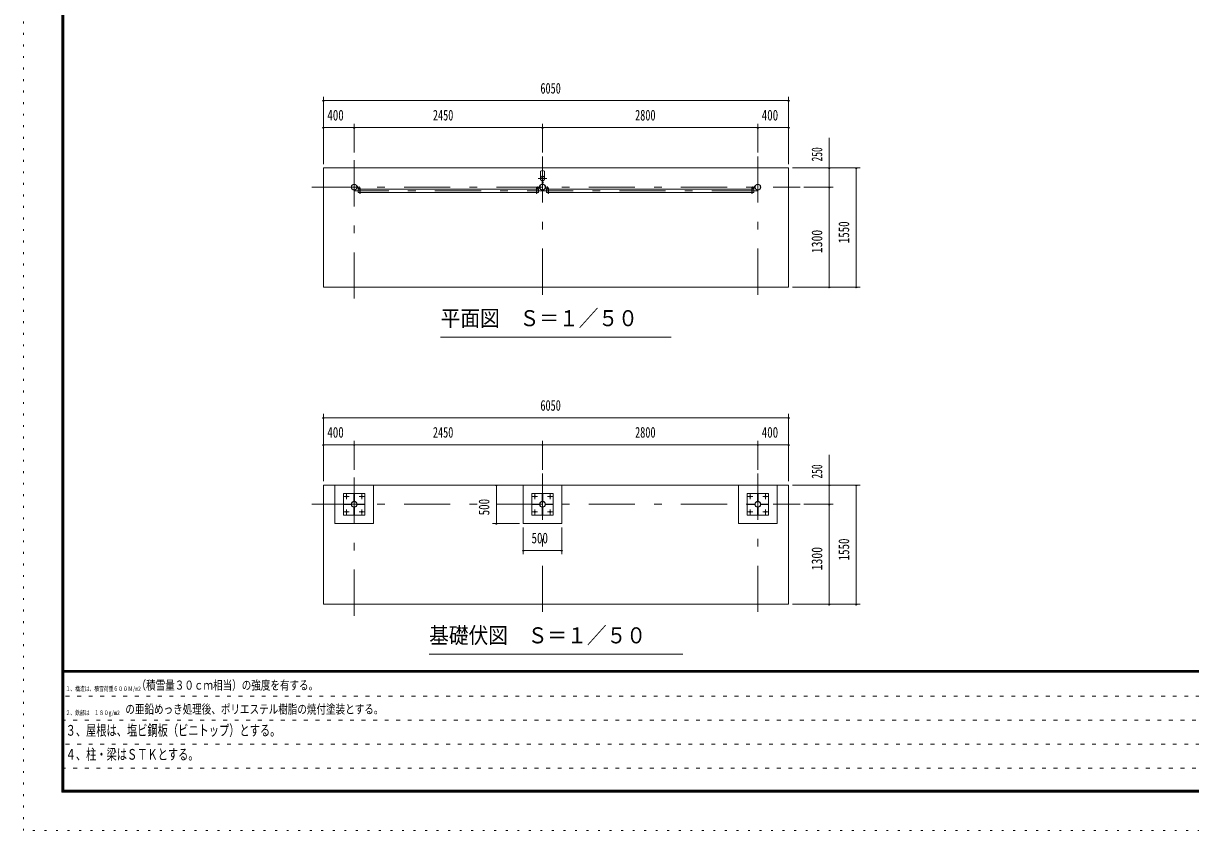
# Model space of a CAD drawing. Units: millimetres, scale not verified. Extents: x -22989 to 22993, y -10500 to 10500.
# Drawn here: x -6707 to 8475, y -10500 to 0 of the extents above; entities that cross this region are included whole.
import ezdxf
from ezdxf.enums import TextEntityAlignment as Align

# ---------------------------------------------------------------- set-up
doc = ezdxf.new("R2010")
doc.units = ezdxf.units.MM
doc.header["$LTSCALE"] = 50
for name, pattern in [('USER1', [3, 1, -2]), ('USER3', [24, 12, -5, 2, -5]), ('USER4', [3, 0.5, -2.5])]:
    doc.linetypes.add(name, pattern=pattern)
doc.layers.add('0-1_0-F1TEXT', color=7, linetype='Continuous')
for name, color, linetype, lineweight in [('0-2_1-05BOLD', 7, 'Continuous', 18), ('0-3_1-25CENTER', 3, 'USER3', 18), ('0-5_1-55DIM', 3, 'Continuous', 18), ('0-C_F-F1PAPER', 5, 'Continuous', 18), ('0-D_F-E_J_ADD', 5, 'USER4', 18)]:
    doc.layers.add(name, color=color, linetype=linetype, lineweight=lineweight)
doc.styles.add('ＭＳ ゴシック', font='')
doc.styles.get('ＭＳ ゴシック').set_extended_font_data('MS Gothic')

msp = doc.modelspace()

# ---------------------------------------------------------------- linework, layer by layer
at = {"layer": '0-2_1-05BOLD'}
for p, q in [((18.35, -1924.63), (18.35, -2009.21)), ((73.35, -2009.21), (73.35, -1924.63)), ((41.24, -2090.85), (41.24, -2047.47)), ((42.85, -2046.07), (42.85, -2092.3)), ((48.84, -2092.3), (48.84, -2046.07)), ((50.45, -2047.47), (50.45, -2090.85)), ((2807.7, -2118.33), (2807.7, -2138.33)), ((-2331.2, -2140.33), (-2360.8, -2140.33)), ((-2360.8, -2143.53), (-2331.2, -2143.53)), ((-32.3, -2158.13), (-2326, -2158.13)), ((-2326, -2200.83), (-32.3, -2200.83)), ((-6.66, -2158.13), (-29.1, -2158.13)), ((2.5, -2140.33), (-27.1, -2140.33)), ((-27.1, -2143.53), (2.5, -2143.53)), ((89.2, -2140.33), (118.8, -2140.33)), ((118.8, -2143.53), (89.2, -2143.53)), ((124, -2158.13), (2767.69, -2158.13)), ((2767.69, -2200.83), (124, -2200.83)), ((2770.89, -2158.13), (2793.35, -2158.13)), ((2802.49, -2140.33), (2772.9, -2140.33)), ((2772.9, -2143.53), (2802.49, -2143.53)), ((-2401.15, -6197.18), (-2407.15, -6197.18)), ((48.85, -6197.18), (42.85, -6197.18)), ((2848.85, -6197.18), (2842.85, -6197.18)), ((-2462.3, -6252.33), (-2462.3, -6258.33)), ((-2407.15, -6313.48), (-2401.15, -6313.48)), ((-2346, -6258.33), (-2346, -6252.33)), ((-12.3, -6252.33), (-12.3, -6258.33)), ((42.85, -6313.48), (48.85, -6313.48)), ((104, -6258.33), (104, -6252.33)), ((2787.7, -6252.33), (2787.7, -6258.33)), ((2842.85, -6313.48), (2848.85, -6313.48)), ((2904, -6258.33), (2904, -6252.33))]:
    msp.add_line(p, q, dxfattribs=at)
for points in [[(3245.84, -1880.33), (-2804.15, -1880.33), (-2804.15, -3430.33), (3245.84, -3430.33)], [(-2804.15, -6005.33), (-2804.15, -7555.33), (3245.85, -7555.33), (3245.85, -6005.33)], [(-2264.15, -6115.33), (-2264.15, -6395.33), (-2544.15, -6395.33), (-2544.15, -6115.33)], [(-2401.15, -6117.18), (-2407.15, -6117.18), (-2407.15, -6217.18), (-2401.15, -6217.18)], [(185.85, -6115.33), (185.85, -6395.33), (-94.15, -6395.33), (-94.15, -6115.33)], [(48.85, -6117.18), (48.85, -6217.18), (42.85, -6217.18), (42.85, -6117.18)], [(2705.85, -6115.33), (2705.85, -6395.33), (2985.85, -6395.33), (2985.85, -6115.33)], [(2848.85, -6217.18), (2842.85, -6217.18), (2842.85, -6117.18), (2848.85, -6117.18)], [(-2442.3, -6252.33), (-2442.3, -6258.33), (-2542.3, -6258.33), (-2542.3, -6252.33)], [(-2407.15, -6293.48), (-2401.15, -6293.48), (-2401.15, -6393.48), (-2407.15, -6393.48)], [(-2366, -6258.33), (-2266, -6258.33), (-2266, -6252.33), (-2366, -6252.33)], [(7.7, -6252.33), (-92.3, -6252.33), (-92.3, -6258.33), (7.7, -6258.33)], [(42.85, -6293.48), (42.85, -6393.48), (48.85, -6393.48), (48.85, -6293.48)], [(84, -6258.33), (184, -6258.33), (184, -6252.33), (84, -6252.33)], [(2707.7, -6252.33), (2707.7, -6258.33), (2807.7, -6258.33), (2807.7, -6252.33)], [(2842.85, -6293.48), (2842.85, -6393.48), (2848.85, -6393.48), (2848.85, -6293.48)], [(2884, -6258.33), (2984, -6258.33), (2984, -6252.33), (2884, -6252.33)]]:
    msp.add_lwpolyline(points, close=True, dxfattribs=at)
for points in [[(-2362.8, -2138.33), (-2362.8, -2118.33), (-2366, -2118.33), (-2366, -2138.33)], [(7.7, -2138.33), (7.7, -2118.33), (4.5, -2118.33), (4.5, -2138.33)], [(87.2, -2138.33), (87.2, -2118.33), (84, -2118.33), (84, -2138.33)], [(2804.49, -2138.33), (2804.49, -2118.33), (2807.7, -2118.33)], [(-2329.21, -2158.13), (-2351.66, -2158.13), (-2351.66, -2200.83), (-2329.21, -2200.83)], [(-2329.21, -2145.53), (-2329.21, -2211.33), (-2326, -2211.33), (-2326, -2145.53)], [(-29.1, -2145.53), (-29.1, -2211.33), (-32.3, -2211.33), (-32.3, -2145.53)], [(-29.1, -2200.83), (-6.66, -2200.83), (-6.66, -2158.13)], [(120.8, -2200.83), (98.34, -2200.83), (98.34, -2158.13), (120.8, -2158.13)], [(124, -2145.53), (124, -2211.33), (120.8, -2211.33), (120.8, -2145.53)], [(2770.89, -2145.53), (2770.89, -2211.33), (2767.69, -2211.33), (2767.69, -2145.53)], [(2793.35, -2158.13), (2793.35, -2200.83), (2770.89, -2200.83)], [(-2154.15, -6005.33), (-2154.15, -6505.33), (-2654.15, -6505.33), (-2654.15, -6005.33)], [(-204.15, -6005.33), (-204.15, -6505.33), (295.85, -6505.33), (295.85, -6005.33)], [(2595.85, -6005.33), (2595.85, -6505.33), (3095.85, -6505.33), (3095.85, -6005.33)]]:
    msp.add_lwpolyline(points, dxfattribs=at)
for centre, radius in [((-2404.15, -2130.33), 38.15), ((-2404.15, -2130.33), 35.35), ((45.85, -2130.33), 38.15), ((45.85, -2130.33), 35.35), ((45.85, -2018.73), 27.5), ((45.85, -1987.38), 2.25), ((2845.85, -2130.33), 38.15), ((2845.85, -2130.33), 35.35), ((45.85, -2172.33), 2.25), ((-2504.15, -6155.33), 8), ((-2404.15, -6255.33), 38.15), ((-2404.15, -6255.33), 35.35), ((-2304.15, -6155.33), 8), ((-54.15, -6155.33), 8), ((45.85, -6255.33), 38.15), ((45.85, -6255.33), 35.35), ((145.85, -6155.33), 8), ((2745.85, -6155.33), 8), ((2845.85, -6255.33), 38.15), ((2845.85, -6255.33), 35.35), ((2945.85, -6155.33), 8), ((-2504.15, -6355.33), 8), ((-2304.15, -6355.33), 8), ((-54.15, -6355.33), 8), ((145.85, -6355.33), 8), ((2745.85, -6355.33), 8), ((2945.85, -6355.33), 8)]:
    msp.add_circle(centre, radius, dxfattribs=at)
for centre, radius, start, end in [((45.85, -1960.13), 44.9, 52.23546, 127.76454), ((45.85, -2130.33), 39.75, 96.65186, 270), ((45.85, -2018.73), 29.1, 90, 260.90512), ((45.85, -2036.13), 44.9, 109.58864, 127.76454), ((45.85, -1987.38), 3.85, 270, 218.65778), ((45.85, -2018.73), 29.1, 279.09488, 84.06984), ((45.85, -2130.33), 39.75, 274.38264, 83.35706), ((45.85, -2036.13), 44.9, 52.23546, 70.41136), ((-2360.8, -2138.33), 5.2, 180, 270), ((-2360.8, -2138.33), 2, 180, 270), ((-2331.2, -2145.53), 5.2, 0, 90), ((-2331.2, -2145.53), 2, 0, 90), ((-27.1, -2145.53), 5.2, 90, 180), ((-27.1, -2145.53), 2, 90, 180), ((2.5, -2138.33), 2, 270, 0), ((2.5, -2138.33), 5.2, 270, 0), ((45.85, -2172.33), 3.85, 142.09248, 90), ((89.2, -2138.33), 5.2, 180, 270), ((89.2, -2138.33), 2, 180, 270), ((118.8, -2145.53), 5.2, 0, 90), ((118.8, -2145.53), 2, 0, 90), ((2772.9, -2145.53), 5.2, 90, 180), ((2772.9, -2145.53), 2, 90, 180), ((2802.49, -2138.33), 2, 270, 0), ((2802.49, -2138.33), 5.2, 270, 0)]:
    msp.add_arc(centre, radius, start, end, dxfattribs=at)
at = {"layer": '0-3_1-25CENTER'}
for p, q in [((-2404.15, -3580.33), (-2404.15, -1730.33)), ((45.85, -1730.33), (45.85, -3580.33)), ((2845.85, -1730.33), (2845.85, -3580.33)), ((-2341, -2163.13), (-2341, -2121.33)), ((-17.3, -2121.33), (-17.3, -2163.13)), ((-9.15, -2018.73), (100.85, -2018.73)), ((56.61, -2069.21), (35.09, -2069.21)), ((109, -2163.13), (109, -2121.33)), ((2782.69, -2121.33), (2782.69, -2163.13)), ((-2954.15, -2130.33), (3395.84, -2130.33)), ((2845.85, -2179.48), (-2404.15, -2179.48)), ((-2404.15, -7705.33), (-2404.15, -5855.33)), ((45.85, -5855.33), (45.85, -7705.33)), ((2845.85, -5855.33), (2845.85, -7705.33)), ((-2470.01, -6155.33), (-2538.3, -6155.33)), ((-2504.15, -6121.19), (-2504.15, -6189.48)), ((-2270.01, -6155.33), (-2338.3, -6155.33)), ((-2304.15, -6189.47), (-2304.15, -6121.19)), ((-20.01, -6155.33), (-88.29, -6155.33)), ((-54.15, -6121.19), (-54.15, -6189.48)), ((111.7, -6155.33), (179.99, -6155.33)), ((145.85, -6189.47), (145.85, -6121.19)), ((2779.99, -6155.33), (2711.7, -6155.33)), ((2745.85, -6121.19), (2745.85, -6189.48)), ((2911.7, -6155.33), (2979.99, -6155.33)), ((2945.85, -6189.47), (2945.85, -6121.19)), ((-2954.15, -6255.33), (3395.84, -6255.33)), ((-2538.3, -6355.33), (-2470.01, -6355.33)), ((-2504.15, -6389.47), (-2504.15, -6321.19)), ((-2338.3, -6355.33), (-2270.01, -6355.33)), ((-2304.15, -6321.19), (-2304.15, -6389.47)), ((-20.01, -6355.33), (-88.29, -6355.33)), ((-54.15, -6321.19), (-54.15, -6389.47)), ((179.99, -6355.33), (111.7, -6355.33)), ((145.85, -6389.47), (145.85, -6321.19)), ((2711.7, -6355.33), (2779.99, -6355.33)), ((2745.85, -6321.19), (2745.85, -6389.47)), ((2979.99, -6355.33), (2911.7, -6355.33)), ((2945.85, -6389.47), (2945.85, -6321.19))]:
    msp.add_line(p, q, dxfattribs=at)
at = {"layer": '0-5_1-55DIM'}
for p, q in [((-2794.15, -1005.33), (-2814.15, -1005.33)), ((-2804.15, -955.33), (-2804.15, -1830.33)), ((-2804.15, -1005.33), (3245.84, -1005.33)), ((3255.84, -1005.33), (3235.84, -1005.33)), ((3245.84, -1830.33), (3245.84, -955.33)), ((-2794.15, -1355.33), (-2814.15, -1355.33)), ((-2804.15, -1355.33), (-2404.15, -1355.33)), ((-2394.15, -1355.33), (-2414.15, -1355.33)), ((-2404.15, -1680.33), (-2404.15, -1305.33)), ((-2404.15, -1355.33), (45.85, -1355.33)), ((55.85, -1355.33), (35.85, -1355.33)), ((45.85, -1680.33), (45.85, -1305.33)), ((45.85, -1355.33), (2845.85, -1355.33)), ((2855.85, -1355.33), (2835.85, -1355.33)), ((2845.85, -1305.33), (2845.85, -1680.33)), ((2845.85, -1355.33), (3245.84, -1355.33)), ((3255.84, -1355.33), (3235.84, -1355.33)), ((3775.84, -1880.33), (3775.84, -1487.83)), ((4175.85, -1880.33), (3295.84, -1880.33)), ((3785.84, -1880.33), (3765.84, -1880.33)), ((3775.84, -2130.33), (3775.84, -1880.33)), ((4135.85, -1880.33), (4115.85, -1880.33)), ((4125.85, -1880.33), (4125.85, -3430.33)), ((3445.84, -2130.33), (3825.84, -2130.33)), ((3785.84, -2130.33), (3765.84, -2130.33)), ((3775.84, -3430.33), (3775.84, -2130.33)), ((3295.84, -3430.33), (4175.85, -3430.33)), ((3785.84, -3430.33), (3765.84, -3430.33)), ((4135.85, -3430.33), (4115.85, -3430.33)), ((1720.85, -4080.33), (-1279.15, -4080.33)), ((-2794.15, -5130.33), (-2814.15, -5130.33)), ((-2804.15, -5080.33), (-2804.15, -5955.33)), ((-2804.15, -5130.33), (3245.85, -5130.33)), ((3255.85, -5130.33), (3235.85, -5130.33)), ((3245.85, -5955.33), (3245.85, -5080.33)), ((-2404.15, -5805.33), (-2404.15, -5430.33)), ((45.85, -5805.33), (45.85, -5430.33)), ((2845.85, -5430.33), (2845.85, -5805.33)), ((-2794.15, -5480.33), (-2814.15, -5480.33)), ((-2804.15, -5480.33), (-2404.15, -5480.33)), ((-2394.15, -5480.33), (-2414.15, -5480.33)), ((-2404.15, -5480.33), (45.85, -5480.33)), ((55.85, -5480.33), (35.85, -5480.33)), ((45.85, -5480.33), (2845.85, -5480.33)), ((2855.85, -5480.33), (2835.85, -5480.33)), ((2845.85, -5480.33), (3245.85, -5480.33)), ((3255.85, -5480.33), (3235.85, -5480.33)), ((3775.84, -6005.33), (3775.84, -5612.83)), ((-254.15, -6005.33), (-604.15, -6005.33)), ((-544.15, -6005.33), (-564.15, -6005.33)), ((-554.15, -6505.33), (-554.15, -6005.33)), ((4175.85, -6005.33), (3295.85, -6005.33)), ((3785.84, -6005.33), (3765.84, -6005.33)), ((3775.84, -6255.33), (3775.84, -6005.33)), ((4135.85, -6005.33), (4115.85, -6005.33)), ((4125.85, -6005.33), (4125.85, -7555.33)), ((3445.84, -6255.33), (3825.84, -6255.33)), ((3785.84, -6255.33), (3765.84, -6255.33)), ((3775.84, -7555.33), (3775.84, -6255.33)), ((-254.15, -6505.33), (-604.15, -6505.33)), ((-544.15, -6505.33), (-564.15, -6505.33)), ((-204.15, -6555.33), (-204.15, -6905.33)), ((295.85, -6905.33), (295.85, -6555.33)), ((-194.15, -6855.33), (-214.15, -6855.33)), ((-204.15, -6855.33), (295.85, -6855.33)), ((305.85, -6855.33), (285.85, -6855.33)), ((3295.85, -7555.33), (4175.85, -7555.33)), ((3785.84, -7555.33), (3765.84, -7555.33)), ((4135.85, -7555.33), (4115.85, -7555.33)), ((-1429.15, -8205.33), (1870.85, -8205.33))]:
    msp.add_line(p, q, dxfattribs=at)
for centre in [(-2804.15, -1005.33), (3245.84, -1005.33), (-2804.15, -1355.33), (-2404.15, -1355.33), (45.85, -1355.33), (2845.85, -1355.33), (3245.84, -1355.33), (3775.84, -1880.33), (4125.85, -1880.33), (3775.84, -2130.33), (3775.84, -3430.33), (4125.85, -3430.33), (-2804.15, -5130.33), (3245.85, -5130.33), (-2804.15, -5480.33), (-2404.15, -5480.33), (45.85, -5480.33), (2845.85, -5480.33), (3245.85, -5480.33), (-554.15, -6005.33), (3775.84, -6005.33), (4125.85, -6005.33), (3775.84, -6255.33), (-554.15, -6505.33), (-204.15, -6855.33), (295.85, -6855.33), (3775.84, -7555.33), (4125.85, -7555.33)]:
    msp.add_arc(centre, 10, 180, 0, dxfattribs=at)
at = {"layer": '0-C_F-F1PAPER'}
for p, q in [((22468.19, -8415), (-6181.81, -8415)), ((-6181.81, -8417.5), (22468.19, -8417.5)), ((22468.19, -8420), (-6181.81, -8420)), ((-6181.81, -8422.5), (22468.19, -8422.5)), ((22468.19, -8425), (-6181.81, -8425)), ((-6181.81, -8427.5), (22468.19, -8427.5)), ((22468.19, -8430), (-6181.81, -8430)), ((-6181.81, -8432.5), (22468.19, -8432.5)), ((22468.19, -8435), (-6181.81, -8435)), ((-6181.81, -8437.5), (22468.19, -8437.5)), ((22468.19, -8440), (-6181.81, -8440))]:
    msp.add_line(p, q, dxfattribs=at)
at = {"layer": '0-C_F-F1PAPER', "color": 6, "linetype": 'USER1'}
for p, q in [((12043.19, -8752), (-6206.81, -8752)), ((-6206.81, -9064), (12043.19, -9064)), ((12043.19, -9376), (-6206.81, -9376)), ((-6206.81, -9688), (9535.19, -9688))]:
    msp.add_line(p, q, dxfattribs=at)
at = {"layer": '0-C_F-F1PAPER'}
for points in [[(22493.19, -10000), (-6206.81, -10000), (-6206.81, 10100), (22493.19, 10100)], [(22490.68, -9997.5), (22490.68, 10097.5), (-6204.31, 10097.5), (-6204.31, -9997.5)], [(22488.19, -9995), (-6201.81, -9995), (-6201.81, 10095), (22488.19, 10095)], [(22485.69, -9992.5), (22485.69, 10092.5), (-6199.31, 10092.5), (-6199.31, -9992.5)], [(22483.19, -9990), (-6196.81, -9990), (-6196.81, 10090), (22483.19, 10090)], [(22480.69, -9987.5), (22480.69, 10087.5), (-6194.31, 10087.5), (-6194.31, -9987.5)], [(22478.18, -9985), (-6191.81, -9985), (-6191.81, 10085), (22478.18, 10085)], [(22475.69, -9982.5), (-6189.31, -9982.5), (-6189.31, 10082.5), (22475.69, 10082.5)], [(22473.19, -9980), (22473.19, 10080), (-6186.81, 10080), (-6186.81, -9980)], [(22470.69, -9977.5), (22470.69, 10077.5), (-6184.31, 10077.5), (-6184.31, -9977.5)], [(22468.19, -9975), (22468.19, 10075), (-6181.81, 10075), (-6181.81, -9975)]]:
    msp.add_lwpolyline(points, close=True, dxfattribs=at)
at = {"layer": '0-D_F-E_J_ADD'}
msp.add_lwpolyline([(22993.19, -10500), (-6706.81, -10500), (-6706.81, 10500), (22993.19, 10500)], close=True, dxfattribs=at)

# ---------------------------------------------------------------- texts
at = {"layer": '0-1_0-F1TEXT', "style": 'ＭＳ ゴシック'}
for s, height, width, p in [('１、構造は、積雪荷重６００Ｎ/m2', 59.2, 0.75, (-6156.81, -8702)), ('（積雪量３０ｃｍ相当）の強度を有する。', 118.4, 0.75, (-5234.36, -8702)), ('２、鉄部は\u3000１８０g/m2', 59.2, 0.75, (-6156.81, -9014)), ('\u3000の亜鉛めっき処理後、ポリエステル樹脂の焼付塗装とする。', 118.4, 0.75, (-5504.84, -9014)), ('３、屋根は、塩ビ鋼板（ビニトップ）とする。', 139.3, 0.7, (-6156.81, -9307)), ('４、柱・梁はＳＴＫとする。', 139.3, 0.7, (-6156.81, -9619))]:
    msp.add_text(s, height=height, dxfattribs=dict(at, width=width)).set_placement(p, align=Align.BOTTOM_LEFT)
at = {"layer": '0-5_1-55DIM', "color": 7, "style": 'ＭＳ ゴシック'}
for s, height, width, p in [('6050', 139.3, 0.7, (18.24, -955.33)), ('400', 139.3, 0.75, (-2752.89, -1305.33)), ('2450', 139.3, 0.7, (-1379.86, -1305.33)), ('2800', 139.3, 0.7, (1250.21, -1305.33)), ('400', 139.3, 0.75, (2897.11, -1305.33)), ('平面図\u3000Ｓ＝１／５０', 208.9, 0.9, (-1279.15, -4001.83)), ('6050', 139.3, 0.7, (18.24, -5080.33)), ('400', 139.3, 0.75, (-2752.88, -5430.33)), ('2450', 139.3, 0.7, (-1379.86, -5430.33)), ('2800', 139.3, 0.7, (1250.21, -5430.33)), ('400', 139.3, 0.75, (2897.11, -5430.33)), ('500', 139.3, 0.75, (-97.35, -6805.33)), ('基礎伏図\u3000Ｓ＝１／５０', 208.9, 0.9, (-1429.15, -8126.82))]:
    msp.add_text(s, height=height, dxfattribs=dict(at, width=width)).set_placement(p, align=Align.BOTTOM_LEFT)
for s, width, p in [('250', 0.65, (3725.84, -1796.27)), ('1300', 0.8, (3725.84, -2988.63)), ('1550', 0.75, (4075.85, -2859.77)), ('250', 0.65, (3725.84, -5921.27)), ('500', 0.75, (-604.15, -6398.52)), ('1300', 0.8, (3725.84, -7113.63)), ('1550', 0.75, (4075.85, -6984.77))]:
    msp.add_text(s, height=139.3, rotation=90, dxfattribs=dict(at, width=width)).set_placement(p, align=Align.BOTTOM_LEFT)

doc.saveas('drawing.dxf')
